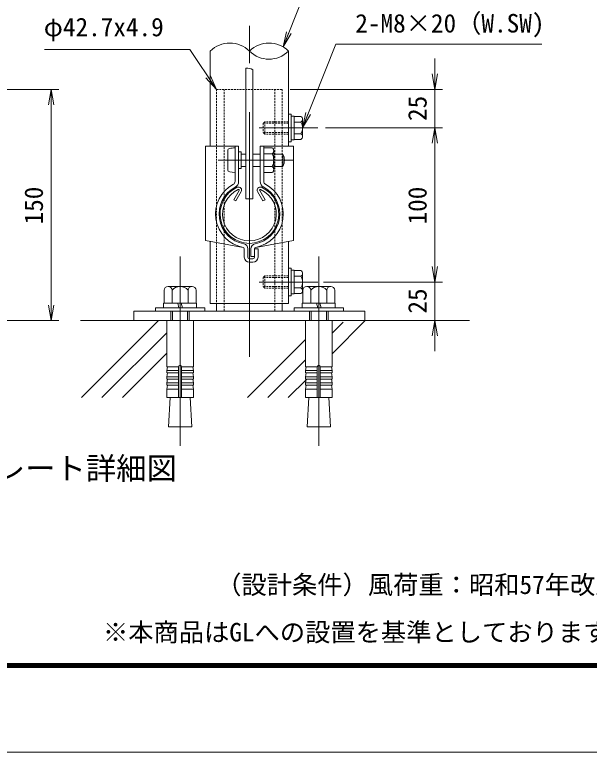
# Model space of a CAD drawing. Units: millimetres, scale not verified, with parts at other scales. Extents: x -4200 to 4200, y -2970 to 2970.
# Drawn here: x -855 to 636, y -2970 to -1055 of the extents above; entities that cross this region are included whole.
import ezdxf
from ezdxf.enums import TextEntityAlignment as Align

# ---------------------------------------------------------------- set-up
doc = ezdxf.new("R2010")
doc.units = ezdxf.units.MM
doc.header["$LTSCALE"] = 20
doc.linetypes.add('USER1', pattern=[50.8, 31.75, -6.35, 6.35, -6.35])
doc.linetypes.add('USER2', pattern=[0.375, 0.25, -0.125])
for name, color, linetype, lineweight in [('0-0_D-BMK', 2, 'USER1', 13), ('0-1_D-STR1', 1, 'Continuous', 18), ('0-2_D-STR-DIM', 7, 'Continuous', 9), ('0-3_0', 3, 'Continuous', 18), ('0-5_D-STR3', 3, 'Continuous', 13), ('0-7_D-STR-TXT', 7, 'Continuous', 9), ('0-8_D-TTL', 7, 'Continuous', 9), ('0-B_D-BGD', 7, 'Continuous', 9), ('0-D_D-DCR-HCH', 7, 'Continuous', 9)]:
    doc.layers.add(name, color=color, linetype=linetype, lineweight=lineweight)
doc.layers.add('0-4_D-TTL-TXT', color=7, linetype='Continuous')
doc.styles.add('ＭＳ ゴシック', font='')
doc.styles.get('ＭＳ ゴシック').set_extended_font_data('MS Gothic')

# ---------------------------------------------------------------- blocks, each defined once
blk = doc.blocks.new('_Open')
at = {"layer": '0-3_0', "color": 7, "lineweight": 9}
blk.add_line((-20, 3.33), (0, 0), dxfattribs=at)
blk.add_lwpolyline([(-20, -3.33), (0, 0), (-20, 0)], dxfattribs=at)

msp = doc.modelspace()

# ---------------------------------------------------------------- linework, layer by layer
at = {"layer": '0-0_D-BMK'}
for p, q in [((-245.91, -1943.06), (-245.91, -1083.99)), ((-68.43, -1348.82), (-220.2, -1348.82)), ((-327.22, -1432.62), (-131.71, -1432.62)), ((-425.91, -1682.42), (-425.91, -2174.43)), ((-65.91, -1682.42), (-65.91, -2174.43)), ((-68.43, -1748.96), (-220.2, -1748.96))]:
    msp.add_line(p, q, dxfattribs=at)
at = {"layer": '0-1_D-STR1'}
for p, q in [((-347.51, -1149.45), (-347.51, -1396.62)), ((-144.31, -1396.62), (-144.31, -1149.45)), ((-272.61, -1511.09), (-286.64, -1535.4)), ((-219.22, -1511.09), (-205.18, -1535.4)), ((-267.05, -1514.3), (-281.09, -1538.61)), ((-224.78, -1514.3), (-210.74, -1538.61)), ((-286.64, -1535.4), (-281.09, -1538.61)), ((-205.18, -1535.4), (-210.74, -1538.61)), ((-347.51, -1643.3), (-347.51, -1804.82)), ((-144.31, -1804.82), (-144.31, -1643.3)), ((-347.51, -1804.82), (-144.31, -1804.82))]:
    msp.add_line(p, q, dxfattribs=at)
for centre, radius, start, end in [((-245.91, -1572.42), 76.2, 114.32478, 65.67522), ((-245.91, -1572.42), 69.78, 114.32478, 65.67522), ((-274, -1510.29), 8.02, 330, 114.32478), ((-274, -1510.29), 1.6, 330, 114.32478), ((-217.83, -1510.29), 8.02, 65.67522, 210), ((-217.83, -1510.29), 1.6, 65.67522, 210)]:
    msp.add_arc(centre, radius, start, end, dxfattribs=at)
at = {"layer": '0-2_D-STR-DIM'}
for p, q in [((235.24, -1208.82), (235.24, -1168.82)), ((-1485.43, -1248.82), (-740.55, -1248.82)), ((-140.51, -1248.82), (255.24, -1248.82)), ((235.24, -1248.82), (235.24, -1348.82)), ((-760.55, -1288.82), (-760.55, -1808.82)), ((-48.43, -1348.82), (255.24, -1348.82)), ((-48.43, -1348.82), (255.24, -1348.82)), ((235.24, -1388.82), (235.24, -1708.96)), ((235.24, -1388.82), (235.24, -1428.82)), ((235.24, -1708.96), (235.24, -1668.96)), ((-53.9, -1748.96), (255.24, -1748.96)), ((-48.43, -1748.96), (255.24, -1748.96)), ((235.24, -1848.82), (235.24, -1748.96)), ((-1270.83, -1848.82), (-740.55, -1848.82)), ((74.09, -1848.82), (255.24, -1848.82)), ((235.24, -1888.82), (235.24, -1928.82))]:
    msp.add_line(p, q, dxfattribs=at)
for centre, radius, start, end in [((-296.71, -1200.58), 72.07, 45.18146, 134.81854), ((-195.11, -1200.58), 72.07, 45.18146, 134.81854), ((-195.11, -1098.33), 72.07, 225.18146, 314.81854), ((-251.83, -1224.59), 30.72, 60.95271, 95.76063)]:
    msp.add_arc(centre, radius, start, end, dxfattribs=at)
at = {"layer": '0-5_D-STR3'}
for p, q in [((-254.91, -1532.62), (-254.91, -1194.03)), ((-236.91, -1532.62), (-236.91, -1197.73)), ((-144.31, -1312.82), (-137.91, -1312.82)), ((-137.91, -1312.82), (-137.91, -1384.82)), ((-112.23, -1318.82), (-129.91, -1318.82)), ((-129.91, -1318.82), (-129.91, -1378.82)), ((-112.23, -1333.78), (-129.91, -1333.78)), ((-107.91, -1326.3), (-107.91, -1371.33)), ((-112.23, -1363.85), (-129.91, -1363.85)), ((-360.11, -1396.62), (-360.11, -1640.96)), ((-360.11, -1396.62), (-273.91, -1396.62)), ((-283.11, -1396.62), (-283.11, -1487.92)), ((-273.91, -1396.62), (-273.91, -1487.92)), ((-217.91, -1396.62), (-217.91, -1487.92)), ((-217.91, -1396.62), (-131.71, -1396.62)), ((-208.71, -1396.62), (-208.71, -1487.92)), ((-131.71, -1396.62), (-131.71, -1640.96)), ((-112.23, -1378.82), (-129.91, -1378.82)), ((-302.31, -1406.62), (-302.31, -1458.62)), ((-267.11, -1411.34), (-273.91, -1411.34)), ((-267.11, -1411.34), (-267.11, -1453.89)), ((-267.11, -1416.62), (-254.91, -1416.62)), ((-236.91, -1416.62), (-217.91, -1416.62)), ((-186.71, -1400.22), (-208.71, -1400.22)), ((-186.71, -1416.42), (-208.71, -1416.42)), ((-182.71, -1408.95), (-182.71, -1456.77)), ((-182.71, -1416.62), (-159.11, -1416.62)), ((-159.11, -1416.62), (-159.11, -1448.62)), ((-267.11, -1453.89), (-273.91, -1453.89)), ((-267.11, -1448.62), (-254.91, -1448.62)), ((-236.91, -1448.62), (-217.91, -1448.62)), ((-186.71, -1448.82), (-208.71, -1448.82)), ((-182.71, -1448.62), (-159.11, -1448.62)), ((-186.71, -1465.02), (-208.71, -1465.02)), ((-254.91, -1532.62), (-236.91, -1532.62)), ((-360.11, -1640.96), (-262.36, -1659.06)), ((-131.71, -1640.96), (-229.46, -1659.06)), ((-259.11, -1662.99), (-259.11, -1684.62)), ((-249.91, -1662.99), (-249.91, -1684.62)), ((-241.91, -1662.99), (-241.91, -1682.62)), ((-232.71, -1662.99), (-232.71, -1684.62)), ((-232.71, -1662.99), (-223.51, -1662.99)), ((-223.51, -1662.99), (-223.51, -1684.62)), ((-241.91, -1682.62), (-232.71, -1682.62)), ((-245.91, -1688.62), (-236.71, -1688.62)), ((-245.91, -1697.82), (-236.71, -1697.82)), ((-144.31, -1712.96), (-137.91, -1712.96)), ((-137.91, -1712.96), (-137.91, -1784.96)), ((-112.23, -1718.96), (-129.91, -1718.96)), ((-129.91, -1718.96), (-129.91, -1778.96)), ((-112.23, -1733.92), (-129.91, -1733.92)), ((-107.91, -1726.44), (-107.91, -1771.47)), ((-112.23, -1763.99), (-129.91, -1763.99)), ((-112.23, -1778.96), (-129.91, -1778.96)), ((-331.31, -1804.82), (-331.31, -1824.82)), ((-160.51, -1804.82), (-160.51, -1824.82)), ((-460.51, -1848.82), (-391.31, -1848.82)), ((-100.51, -1848.82), (-31.31, -1848.82))]:
    msp.add_line(p, q, dxfattribs=at)
at = {"layer": '0-5_D-STR3', "linetype": 'USER2'}
for p, q in [((-331.31, -1248.82), (-331.31, -1804.82)), ((-331.31, -1248.82), (-160.51, -1248.82)), ((-311.71, -1248.82), (-311.71, -1824.82)), ((-180.11, -1248.82), (-180.11, -1824.82)), ((-160.51, -1248.82), (-160.51, -1804.82)), ((-205.91, -1332.82), (-209.91, -1336.82)), ((-144.31, -1336.82), (-209.91, -1336.82)), ((-209.91, -1336.82), (-209.91, -1360.82)), ((-144.31, -1332.82), (-205.91, -1332.82)), ((-144.31, -1360.82), (-209.91, -1360.82)), ((-144.31, -1364.82), (-205.91, -1364.82)), ((-205.91, -1732.96), (-209.91, -1736.96)), ((-144.31, -1736.96), (-209.91, -1736.96)), ((-209.91, -1736.96), (-209.91, -1760.96)), ((-144.31, -1732.96), (-205.91, -1732.96)), ((-144.31, -1760.96), (-209.91, -1760.96)), ((-144.31, -1764.96), (-205.91, -1764.96))]:
    msp.add_line(p, q, dxfattribs=at)
at = {"layer": '0-5_D-STR3', "lineweight": 18}
for p, q in [((-394.74, -1760.42), (-457.09, -1760.42)), ((-449.91, -1760.42), (-401.91, -1760.42)), ((-34.74, -1760.42), (-97.09, -1760.42)), ((-89.91, -1760.42), (-41.91, -1760.42)), ((-467.48, -1770.42), (-467.48, -1803.62)), ((-446.7, -1803.62), (-446.7, -1770.42)), ((-405.13, -1803.62), (-405.13, -1770.42)), ((-384.34, -1803.62), (-384.34, -1770.42)), ((-107.48, -1770.42), (-107.48, -1803.62)), ((-86.7, -1803.62), (-86.7, -1770.42)), ((-45.13, -1803.62), (-45.13, -1770.42)), ((-24.34, -1803.62), (-24.34, -1770.42)), ((-489.91, -1815.62), (-489.91, -1824.82)), ((-361.91, -1815.62), (-489.91, -1815.62)), ((-382.91, -1803.62), (-468.91, -1803.62)), ((-468.91, -1803.62), (-468.91, -1815.62)), ((-468.91, -1815.62), (-382.91, -1815.62)), ((-467.48, -1803.62), (-384.34, -1803.62)), ((-431.91, -1803.62), (-428.7, -1815.62)), ((-419.91, -1815.62), (-423.13, -1803.62)), ((-382.91, -1815.62), (-382.91, -1803.62)), ((-361.91, -1824.82), (-361.91, -1815.62)), ((-129.91, -1815.62), (-129.91, -1824.82)), ((-1.91, -1815.62), (-129.91, -1815.62)), ((-22.91, -1803.62), (-108.91, -1803.62)), ((-108.91, -1803.62), (-108.91, -1815.62)), ((-108.91, -1815.62), (-22.91, -1815.62)), ((-107.48, -1803.62), (-24.34, -1803.62)), ((-71.91, -1803.62), (-68.7, -1815.62)), ((-59.91, -1815.62), (-63.13, -1803.62)), ((-22.91, -1815.62), (-22.91, -1803.62)), ((-1.91, -1824.82), (-1.91, -1815.62)), ((-489.91, -1824.82), (-361.91, -1824.82)), ((-449.9, -1824.82), (-449.9, -1848.82)), ((-445.58, -1848.82), (-445.58, -1824.82)), ((-406.22, -1848.82), (-406.22, -1824.82)), ((-401.9, -1848.82), (-401.9, -1824.82)), ((-129.91, -1824.82), (-1.91, -1824.82)), ((-89.9, -1824.82), (-89.9, -1848.82)), ((-85.58, -1848.82), (-85.58, -1824.82)), ((-46.22, -1848.82), (-46.22, -1824.82)), ((-41.9, -1848.82), (-41.9, -1824.82)), ((-460.51, -1848.82), (-460.51, -1968.97)), ((-391.31, -1848.82), (-391.31, -1968.97)), ((-100.51, -1848.82), (-100.51, -1968.97)), ((-31.31, -1848.82), (-31.31, -1968.97)), ((-429.91, -1968.97), (-460.51, -1968.97)), ((-460.51, -1978.97), (-458.78, -1969.12)), ((-429.91, -1968.97), (-429.91, -2048.82)), ((-421.91, -1968.97), (-391.31, -1968.97)), ((-421.91, -1968.97), (-421.91, -2048.82)), ((-391.31, -1978.97), (-393.05, -1969.12)), ((-69.91, -1968.97), (-100.51, -1968.97)), ((-100.51, -1978.97), (-98.78, -1969.12)), ((-69.91, -1968.97), (-69.91, -2048.82)), ((-61.91, -1968.97), (-31.31, -1968.97)), ((-61.91, -1968.97), (-61.91, -2048.82)), ((-31.31, -1978.97), (-33.05, -1969.12)), ((-460.51, -1978.97), (-429.91, -1978.97)), ((-460.51, -1978.97), (-460.51, -1984.97)), ((-460.51, -1984.97), (-429.91, -1984.97)), ((-460.51, -1994.97), (-458.78, -1985.12)), ((-391.31, -1978.97), (-421.91, -1978.97)), ((-391.31, -1984.97), (-421.91, -1984.97)), ((-391.31, -1994.97), (-393.05, -1985.12)), ((-391.31, -1978.97), (-391.31, -1984.97)), ((-100.51, -1978.97), (-69.91, -1978.97)), ((-100.51, -1978.97), (-100.51, -1984.97)), ((-100.51, -1984.97), (-69.91, -1984.97)), ((-100.51, -1994.97), (-98.78, -1985.12)), ((-31.31, -1978.97), (-61.91, -1978.97)), ((-31.31, -1984.97), (-61.91, -1984.97)), ((-31.31, -1994.97), (-33.05, -1985.12)), ((-31.31, -1978.97), (-31.31, -1984.97)), ((-460.51, -1994.97), (-429.91, -1994.97)), ((-460.51, -1994.97), (-460.51, -2000.97)), ((-460.51, -2000.97), (-429.91, -2000.97)), ((-460.51, -2010.97), (-458.78, -2001.12)), ((-391.31, -1994.97), (-421.91, -1994.97)), ((-391.31, -2000.97), (-421.91, -2000.97)), ((-391.31, -2010.97), (-393.05, -2001.12)), ((-391.31, -1994.97), (-391.31, -2000.97)), ((-100.51, -1994.97), (-69.91, -1994.97)), ((-100.51, -1994.97), (-100.51, -2000.97)), ((-100.51, -2000.97), (-69.91, -2000.97)), ((-100.51, -2010.97), (-98.78, -2001.12)), ((-31.31, -1994.97), (-61.91, -1994.97)), ((-31.31, -2000.97), (-61.91, -2000.97)), ((-31.31, -2010.97), (-33.05, -2001.12)), ((-31.31, -1994.97), (-31.31, -2000.97)), ((-460.51, -2010.97), (-429.91, -2010.97)), ((-460.51, -2010.97), (-460.51, -2016.97)), ((-460.51, -2026.82), (-458.78, -2016.97)), ((-460.51, -2016.97), (-429.91, -2016.97)), ((-460.51, -2026.82), (-429.91, -2026.82)), ((-460.51, -2026.82), (-460.51, -2048.82)), ((-391.31, -2010.97), (-421.91, -2010.97)), ((-391.31, -2016.97), (-421.91, -2016.97)), ((-391.31, -2026.82), (-421.91, -2026.82)), ((-391.31, -2026.82), (-393.05, -2016.97)), ((-391.31, -2010.97), (-391.31, -2016.97)), ((-391.31, -2026.82), (-391.31, -2048.82)), ((-100.51, -2010.97), (-69.91, -2010.97)), ((-100.51, -2010.97), (-100.51, -2016.97)), ((-100.51, -2026.82), (-98.78, -2016.97)), ((-100.51, -2016.97), (-69.91, -2016.97)), ((-100.51, -2026.82), (-69.91, -2026.82)), ((-100.51, -2026.82), (-100.51, -2048.82)), ((-31.31, -2010.97), (-61.91, -2010.97)), ((-31.31, -2016.97), (-61.91, -2016.97)), ((-31.31, -2026.82), (-61.91, -2026.82)), ((-31.31, -2026.82), (-33.05, -2016.97)), ((-31.31, -2010.97), (-31.31, -2016.97)), ((-31.31, -2026.82), (-31.31, -2048.82)), ((-460.51, -2048.82), (-391.31, -2048.82)), ((-451.89, -2048.82), (-456.23, -2125.22)), ((-399.93, -2048.82), (-395.6, -2125.22)), ((-100.51, -2048.82), (-31.31, -2048.82)), ((-91.89, -2048.82), (-96.23, -2125.22)), ((-39.93, -2048.82), (-35.6, -2125.22)), ((-395.6, -2125.22), (-456.23, -2125.22)), ((-35.6, -2125.22), (-96.23, -2125.22))]:
    msp.add_line(p, q, dxfattribs=at)
at = {"layer": '0-5_D-STR3'}
for points in [[(-144.31, -1312.82), (-144.31, -1384.82), (-137.91, -1384.82)], [(-144.31, -1712.96), (-144.31, -1784.96), (-137.91, -1784.96)]]:
    msp.add_lwpolyline(points, dxfattribs=at)
for points in [[(-129.91, -1318.02), (-137.91, -1318.02), (-137.91, -1379.62), (-129.91, -1379.62)], [(-129.91, -1718.16), (-137.91, -1718.16), (-137.91, -1779.76), (-129.91, -1779.76)], [(-545.91, -1848.82), (54.09, -1848.82), (54.09, -1824.82), (-545.91, -1824.82)]]:
    msp.add_lwpolyline(points, close=True, dxfattribs=at)
at = {"layer": '0-5_D-STR3', "linetype": 'USER2'}
for points in [[(-205.91, -1332.82), (-205.91, -1364.82), (-209.91, -1360.82)], [(-205.91, -1732.96), (-205.91, -1764.96), (-209.91, -1760.96)]]:
    msp.add_lwpolyline(points, dxfattribs=at)
at = {"layer": '0-5_D-STR3'}
for centre, radius, start, end in [((-116.55, -1326.3), 8.64, 300, 60), ((-136.23, -1348.82), 28.32, 327.93138, 32.06862), ((-116.55, -1371.33), 8.64, 300, 60), ((-192.86, -1408.32), 10.17, 307.21089, 52.78911), ((-217.52, -1432.62), 34.8, 332.26063, 27.73937), ((-189.11, -1432.62), 34, 331.92751, 28.07249), ((-192.91, -1456.92), 10.2, 307.42505, 52.57495), ((-291.11, -1487.92), 8, 298.0884, 0), ((-291.11, -1487.92), 17.2, 298.0884, 0), ((-200.71, -1487.92), 17.2, 180, 241.9116), ((-200.71, -1487.92), 8, 180, 241.9116), ((-245.91, -1572.62), 88, 118.0884, 259.22478), ((-245.91, -1572.62), 78.8, 118.0884, 259.22478), ((-245.91, -1572.62), 78.8, 280.77522, 61.9116), ((-245.91, -1572.62), 88, 280.77522, 61.9116), ((-263.11, -1662.99), 4, 0, 79.22478), ((-263.11, -1662.99), 13.2, 0, 79.22478), ((-228.71, -1662.99), 13.2, 100.77522, 180), ((-228.71, -1662.99), 4, 100.77522, 180), ((-245.91, -1684.62), 13.2, 180, 270), ((-245.91, -1684.62), 4, 180, 270), ((-236.71, -1684.62), 13.2, 270, 0), ((-236.71, -1684.62), 4, 270, 0), ((-116.55, -1726.44), 8.64, 300, 60), ((-136.23, -1748.96), 28.32, 327.93138, 32.06862), ((-116.55, -1771.47), 8.64, 300, 60)]:
    msp.add_arc(centre, radius, start, end, dxfattribs=at)
at = {"layer": '0-5_D-STR3', "lineweight": 18}
for centre, radius, start, end in [((-457.09, -1770.82), 10.4, 2.20423, 177.79577), ((-425.91, -1787.02), 26.6, 38.61324, 141.38676), ((-394.74, -1770.82), 10.4, 2.20423, 177.79577), ((-97.09, -1770.82), 10.4, 2.20423, 177.79577), ((-65.91, -1787.02), 26.6, 38.61324, 141.38676), ((-34.74, -1770.82), 10.4, 2.20423, 177.79577), ((-425.91, -1968.97), 4, 0, 180), ((-65.91, -1968.97), 4, 0, 180)]:
    msp.add_arc(centre, radius, start, end, dxfattribs=at)
at = {"layer": '0-5_D-STR3'}
for centre, start_param, end_param in [((-283.11, -1406.62), 1.5707963, 3.1415927), ((-283.11, -1458.62), 3.1415927, 4.712389)]:
    msp.add_ellipse(centre, major_axis=(19.2, 0), ratio=0.3125, start_param=start_param, end_param=end_param, dxfattribs=at)
at = {"layer": '0-7_D-STR-TXT'}
for points in [[(422.84, -1021.95), (-111.84, -1021.95), (-157.33, -1136.89)], [(-777.3, -1145.21), (-400.59, -1145.21), (-332.42, -1247.15)], [(512.7, -1131.67), (-21.98, -1131.67), (-107.18, -1346.96)]]:
    msp.add_lwpolyline(points, dxfattribs=at)
at = {"layer": '0-8_D-TTL', "color": 2, "lineweight": 18}
msp.add_lwpolyline([(-4199.68, 2970.23), (4200.32, 2970.23), (4200.32, -2969.77), (-4199.68, -2969.77)], close=True, dxfattribs=at)
at = {"layer": '0-8_D-TTL'}
for points in [[(-3929.68, 2750.23), (3930.32, 2750.23), (3930.32, -2749.77), (-3929.68, -2749.77)], [(-3927.18, 2747.73), (3927.82, 2747.73), (3927.82, -2747.27), (-3927.18, -2747.27)], [(-3924.68, 2745.23), (3925.32, 2745.23), (3925.32, -2744.77), (-3924.68, -2744.77)], [(-3922.18, 2742.73), (3922.82, 2742.73), (3922.82, -2742.27), (-3922.18, -2742.27)], [(-3919.68, 2740.23), (3920.32, 2740.23), (3920.32, -2739.77), (-3919.68, -2739.77)]]:
    msp.add_lwpolyline(points, close=True, dxfattribs=at)
at = {"layer": '0-B_D-BGD'}
msp.add_line((325.55, -1848.82), (-684.37, -1848.82), dxfattribs=at)
at = {"layer": '0-D_D-DCR-HCH'}
for p, q in [((-681.51, -2048.82), (-481.51, -1848.82)), ((-31.32, -1935.03), (54.89, -1848.82)), ((-31.32, -1882), (-2.22, -1852.9)), ((-628.47, -2048.82), (-460.54, -1880.88)), ((-251.18, -2048.82), (-100.52, -1898.16)), ((-575.44, -2048.82), (-460.54, -1933.91)), ((-198.14, -2048.82), (-100.52, -1951.2)), ((-145.11, -2048.82), (-97.26, -2000.97))]:
    msp.add_line(p, q, dxfattribs=at)

# ---------------------------------------------------------------- block references
at = {"layer": '0-2_D-STR-DIM', "xscale": 2, "yscale": 2}
for p, rotation in [((235.24, -1248.82), 270), ((-760.55, -1248.82), 90), ((235.24, -1348.82), 90), ((235.24, -1348.82), 90), ((235.24, -1748.96), 270), ((235.24, -1748.96), 270), ((-760.55, -1848.82), 270), ((235.24, -1848.82), 90)]:
    msp.add_blockref('_Open', p, dxfattribs=dict(at, rotation=rotation))
at = {"layer": '0-7_D-STR-TXT', "xscale": 2, "yscale": 2}
for p, rotation in [((-158.07, -1138.75), 248.409), ((-331.31, -1248.82), 303.77113), ((-107.91, -1348.82), 248.409)]:
    msp.add_blockref('_Open', p, dxfattribs=dict(at, rotation=rotation))

# ---------------------------------------------------------------- texts
at = {"layer": '0-2_D-STR-DIM', "style": 'ＭＳ ゴシック'}
for s, p in [('25', (228.49, -1330.92)), ('150', (-767.3, -1599.47)), ('100', (228.49, -1599.54)), ('25', (228.49, -1830.99))]:
    msp.add_text(s, height=48.09, rotation=90, dxfattribs=at).set_placement(p, align=Align.BOTTOM_LEFT)
at = {"layer": '0-4_D-TTL-TXT', "style": 'ＭＳ ゴシック'}
msp.add_text('後付ベースプレート詳細図', height=57.77, dxfattribs=at).set_placement((-1379.61, -2278.94), align=Align.BOTTOM_LEFT)
at = {"layer": '0-7_D-STR-TXT', "style": 'ＭＳ ゴシック'}
for s, p in [('2-M8×20（W.SW)', (28.95, -1115.65)), ('φ42.7x4.9', (-779.63, -1125.39)), ('（設計条件）風荷重：昭和57年改正 建築基準法・同施行令に基づく風圧力に準拠。', (-332.13, -2573.38)), ('※本商品はGLへの設置を基準としております。他の条件でご使用の際は別途ご相談ください。', (-625.99, -2696.54))]:
    msp.add_text(s, height=48.09, dxfattribs=at).set_placement(p, align=Align.BOTTOM_LEFT)

doc.saveas('drawing.dxf')
